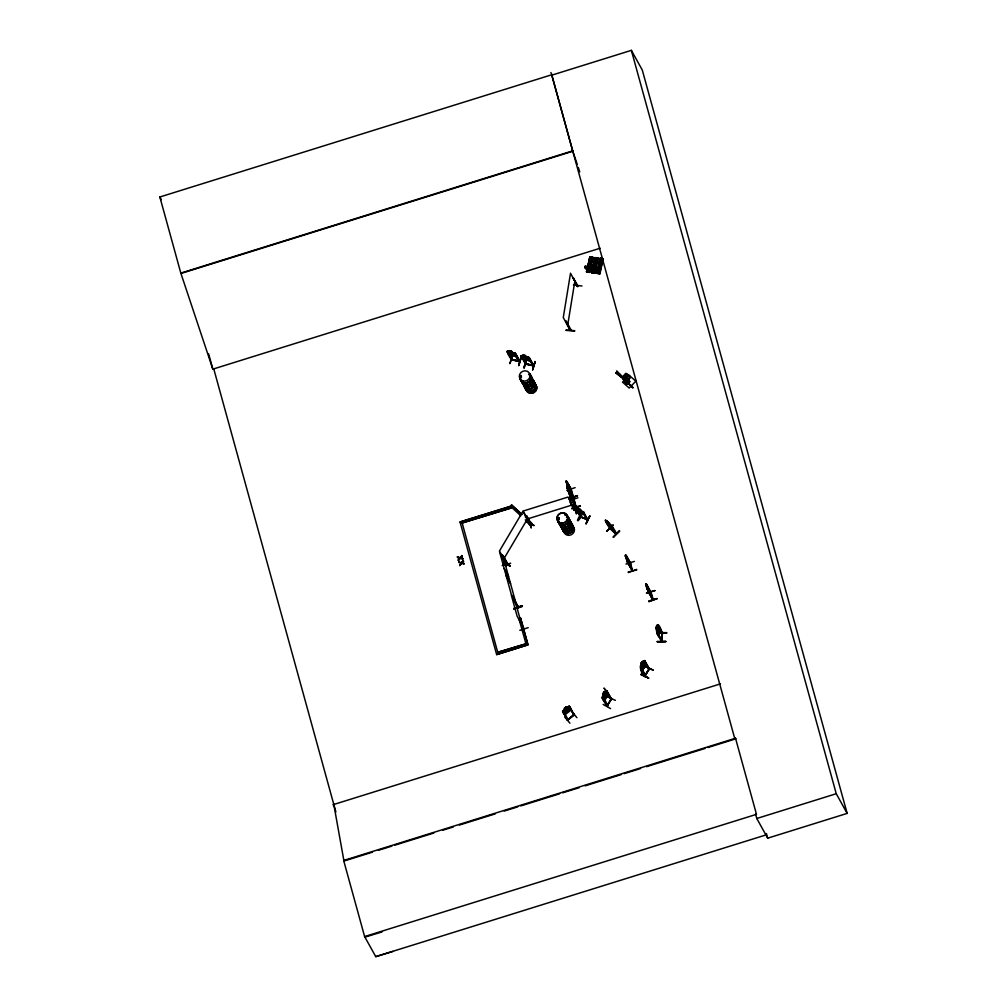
<?xml version="1.0" encoding="UTF-8"?>
<svg xmlns="http://www.w3.org/2000/svg" width="1007" height="1007" viewBox="0 0 1007 1007"><rect width="100%" height="100%" fill="white"/><g stroke="black" fill="none" stroke-linecap="round" stroke-linejoin="round"><path stroke-width="1.5" d="M517.799 607.611L518.303 607.775M518.152 607.41L518.441 608.127L511.317 595.087L517.132 616.208L523.728 628.62M523.514 628.381L524.181 628.809M657.294 641.434L665.967 641.585M570.579 329.276L570.629 330.283L570.428 329.365M577.829 285.887L577.175 286.353M503.928 562.749L510.197 565.833L503.752 563.077M640.93 674.766L648.672 678.101L641.069 674.212M574.091 714.328L567.331 720.093L574.28 714.555M568.2 719.804L563.656 711.685L563.039 712.176L563.656 711.685M573.625 715.159L574.254 714.668M506.42 563.756L506.987 562.888M566.047 330.384L574.657 331.051M566.098 330.044L574.707 330.686M606.944 706.171L611.362 698.707L606.894 706.348L607.662 705.68L603.231 697.851L602.576 698.392C608.945 711.76 609.525 706.247 602.966 697.725M644.631 675.873C658.868 653.128 635.19 692.577 649.326 668.585M649.49 668.95L649.024 669.655L644.404 661.586L644.795 660.919L649.452 669.026M595.628 264.161L594.81 263.293M599.706 265.08L599.53 264.3M599.492 264.665L600.096 263.972M600.147 265.156L600.235 263.922M657.445 633.466L657.219 632.698L661.347 641.132M662.291 633.718L657.861 625.284L662.53 633.076M658.163 625.297L657.798 626.039M661.423 641.232C662.682 640.062 659.27 638.891 656.702 632.874M661.964 632.95L662.392 633.541M661.322 640.376L662.228 633.063M661.511 641.321L662.417 632.811L661.863 641.245M658.049 633L666.76 632.673L659.522 632.572M605.383 520.178L605.874 520.468C621.269 546.046 594.054 506.597 611.387 525.629M610.62 528.574L610.519 528.965M615.302 533.269L616.158 533.521M659.17 631.137L656.476 626.165L656.224 628.909L658.905 633.73M662.228 633.151C657.093 615.994 654.298 629.451 658.15 635.644L658.226 635.555M656.979 630.218L657.206 627.588M657.961 631.943L658.213 629.388M658.729 635.618L658.993 627.348L659.333 629.186M570.591 710.313L570.755 708.827M563.24 710.602L562.573 711.571L564.071 714.24L565.368 714.441L570.717 710.363L570.831 708.777L569.396 706.184L568.477 706.411L563.24 710.665M568.955 489.138L566.135 480.931L571.309 489.528M571.699 499.195L569.509 492.675M569.672 494.273L567.394 487.841M628.141 562.9L627.172 558.482M650.849 591.751C657.546 611.954 647.35 589.322 646.267 585.067L646.406 585.936M520.128 376.996L520.883 377.688L521.211 376.807M528.587 374.642L529.392 374.277M558.256 520.141L558.004 518.882M558.998 519.083L558.747 519.788L557.979 519.26M559.237 519.272L558.457 520.065M561.428 525.868L561.403 525.226L561.176 525.981M566.991 516.641L566.551 517.095L566.79 516.301M623.66 378.884L616.636 370.979L624.088 378.871M570.793 329.566C558.721 306.883 572.266 335.91 570.264 329.075M566.236 322.353L566.349 321.598M577.766 286.554L573.159 277.995L577.905 285.975M570.226 330.233L563.278 317.545L570.516 273.212L577.703 286.643L573.461 278.02M570.289 330.195L566.047 321.573M581.996 286.001L573.449 284.994M567.646 325.412L574.871 281.079M570.768 497.055L569.496 492.675M585.268 266.175L585.709 266.2M584.979 267.27L584.954 266.402M586.842 266.654L587.207 267.472L586.439 266.377M586.552 271.966L589.838 272.381L592.985 257.452L589.712 257.037L590.694 257.163L587.484 272.091L586.54 271.563L587.232 270.354M587.534 272.104L586.565 271.978L589.838 256.911L590.681 257.163M589.875 256.974L586.59 271.978M590.253 257.1L587.295 272.028M587.169 272.054L590.429 257.049M588.101 270.707L587.673 271.966L587.383 271.261L588.541 272.079L588.252 271.374M588.856 272.268L592.682 257.288L588.856 272.268L589.624 272.318M592.066 257.326L589.221 272.305L592.607 257.402M592.38 271.462L590.606 268.756L592.406 271.336L594.306 271.588L593.287 269.121M592.758 268.303L593.564 268.844M595.414 257.792L592.594 272.771L591.65 272.645L594.923 257.578L598.082 258.119L594.86 273.061L593.941 272.935L597.151 258.006L597.831 258.044M591.839 272.62L594.923 257.578M592.632 272.771L595.238 257.754M592.783 271.978L593.236 271.349L593.173 272.293M592.771 272.645L592.481 271.928L593.35 272.054L592.443 272.066M593.639 272.759L593.35 272.054M597.252 257.943L593.979 272.947L594.709 272.998M594.357 272.985L597.491 258.056M594.495 273.01L597.768 257.956L594.684 272.985L591.625 272.242L592.078 272.696M598.221 269.146L595.867 267.661M597.654 273.438L600.613 258.396L597.164 273.375L597.415 271.701M602.903 258.698L600.021 258.258L596.748 273.325L597.478 273.375M597.164 273.375L600.021 258.258M597.352 273.4L600.864 258.509M598.322 272.016L597.969 272.947M597.881 273.174L598.359 272.205M598.75 273.3L598.435 272.721M596.924 273.3L599.945 273.728L599.014 273.602L602.35 258.61L599.014 273.602L600.008 273.74L603.168 258.786M599.392 273.652L602.4 258.661M599.455 273.665L602.79 258.749L599.568 273.677M506.181 564.423L506.924 565.38M518.026 607.12L511.279 594.294L499.636 552.05L506.332 564.713M518.202 606.705L513.734 598.372M568.892 492.259L571.334 497.899L569.068 493.82L567.042 486.066L573.121 497.131L570.73 488.936M572.87 496.25L568.829 488.37M574.015 499.334L573.738 500.013M575.626 506.861L575.463 506.018M627.16 558.495L625.989 556.38L628.444 563.051L628.242 562.321M630.684 563.719L625.775 555.184L630.357 563.844M650.799 592.821L650.472 591.688M648.105 591.373L652.813 599.895L652.41 598.724M564.713 717.085L569.937 723.202M531.016 523.791L526.497 515.622L525.742 515.861L526.585 515.899L530.878 523.879L529.959 523.413M568.225 485.664L569.257 489.289L566.752 482.617L568.59 487.841L567.583 486.041M643.712 660.831C639.596 662.707 638.69 671.405 644.832 676.087M657.03 627.26L657.332 626.216L658.641 630.168L657.835 633.315M506.974 351.38L507.679 351.355L506.974 351.38C510.536 360.896 516.289 363.93 508.006 352.123L507.251 351.959L508.094 351.846M507.654 351.229L515.181 353.167L519.876 361.626L511.606 359.826L507.339 351.682M509.769 355.219L508.409 353.986L509.769 355.219L516.226 356.528L516.629 355.773L513.998 352.702M511.694 351.355L508.988 350.663L509.605 351.77L508.409 351.795L511.216 354.678L514.703 354.754L511.619 351.367L512.261 352.236M512.211 359.361L511.38 359.575M512.387 360.065L512.374 359.449M519.058 360.846C520.115 363.653 512.412 352.45 515.508 353.457L519.952 361.349L511.795 359.524M515.508 353.457L514.665 353.57M525.654 364.194L520.946 355.685L521.676 355.572M519.625 361.324L512.425 359.524M521.248 357.422L518.693 365.554L521.047 357.246M521.966 356.428L521.299 355.975L526.233 364.32M518.743 365.554L521.198 357.397M523.602 355.987L522.923 355.056L525.692 355.559L526.233 356.528M523.728 359.512L522.381 358.278L523.778 359.499L530.16 360.909L530.576 360.154M526.321 359.789L523.841 367.945L526.686 359.839M525.415 363.54L526.346 363.741L525.49 363.905M526.334 364.295L526.183 363.665M533.194 365.39L528.725 357.586L533.924 365.642L525.578 363.829M525.591 364.169L533.836 365.931L529.153 357.472L521.009 355.811M529.481 357.749L528.637 357.875M532.766 365.478L529.455 358.907M526.397 363.829L533.622 365.239L533.773 365.969M535.032 361.551L532.653 369.859L535.208 361.714M532.653 369.859L535.082 361.576M609.789 528.272L616.02 534.012L611.325 525.591M610.846 528.952L605.648 520.757L606.415 521.034M662.505 633.831L657.445 624.743M630.181 385.14L632.874 387.833L624.541 379.438L633.038 387.657L622.515 378.091L624.969 380.457L623.95 379.45M506.383 563.832L506.861 563.001M530.777 523.476L529.392 524.357M529.481 524.647L529.972 523.778M502.455 555.209C511.569 567.797 504.708 564.726 502.455 555.209L507.125 563.127L506.697 563.958L499.409 551.106L522.935 511.317L530.286 524.018M610.959 699.45L610.922 698.694M590.555 263.28L590.467 262.814M594.445 263.62L594.508 264.3M603.306 695.069L602.878 696.542L603.873 698.354L606.378 695.623L606.68 693.622L605.673 691.809L604.766 692.715M641.346 664.834L640.792 666.37L641.799 668.182L644.304 665.451L644.593 663.449L643.599 661.649L642.693 662.543L642.189 661.461L640.742 663.915L641.358 664.922L640.804 663.865M530.248 524.219L523.099 511.078L568.011 497.068L575.186 509.97C574.619 512.022 569.396 500.252 570.742 502.128M510.046 566.11L503.764 563.026M603.143 704.447L610.557 708.613M645.525 675.659C639.206 662.656 638.954 667.842 645.185 676.163M519.939 377.046L521.022 377.65M593.299 271.5L592.871 271.978M574.141 510.058C576.193 510.851 572.467 506.357 569.899 502.09M574.217 509.97L574.984 509.706M576.671 509.101L575.828 509.076L580.976 517.271L578.119 511.72M580.901 517.308L575.5 508.598C581.857 505.036 590.354 525.289 587.371 519.474M579.881 509.265L582.839 512.966L577.88 510.964L576.885 509.152L577.917 509.202M584.337 514.816L578.27 512.475L584.639 514.287M579.906 509.353L577.389 508.233L577.98 509.353M581.668 512.739C570.252 530.236 587.005 513.759 580.158 511.355L578.459 511.405L579.491 510.927C573.172 507.327 583.355 511.443 580.561 511.367L582.889 513.192L582.084 512.865M581.983 512.752L578.131 520.481M582.776 511.883L583.619 511.896L582.776 511.883L587.157 519.788M580.863 517.057L580.12 516.327L588.063 519.801L586.98 519.461M585.998 523.627L589.825 515.911L586.049 523.653M589.875 515.936L586.187 523.816M567.684 720.232L568.124 719.426M574.443 714.882L567.558 720.332L562.661 711.521M530.5 360.04L530.085 360.871L523.804 359.411M525.352 357.435L527.353 357.044L526.233 357.787L528.688 359.298L525.805 357.875L523.955 358.303L525.1 357.535L522.771 356.05L525.516 357.51M625.397 380.017L615.944 372.779L624.768 379.689M618.965 375.246L616.12 372.603M584.224 514.841L584.601 514.162M502.329 556.015L502.72 555.335M525.201 516.78C525.78 514.627 527.769 524.458 529.909 524.71M526.611 521.689L534.113 525.377M529.82 524.773L530.135 524.068M606.453 691.746L607.108 691.192L611.501 699.185C595.804 676.037 609.399 695.522 610.985 699.487M603.231 697.851L602.576 698.392M606.717 691.872L607.108 691.192M607.674 696.957L615.39 700.356M503.777 558.973L527.303 519.184M606.919 696.592C604.88 684.836 600.965 698.581 604.313 691.784M603.394 695.044C599.593 701.237 608.744 686.296 604.729 692.678M604.943 693.043L603.596 695.396M604.603 697.134L605.95 694.843M604.515 700.582L608.052 694.855L606.403 690.588M640.427 666.508L641.421 664.872M642.781 662.581L643.788 660.869M640.742 668.346L641.132 667.679M649.15 669.542L644.656 661.712L645.059 661.045M645.827 666.483L653.329 670.221L645.5 666.735M648.999 668.497L648.86 669.454M589.447 262.814L589.536 263.733L590.417 263.57M594.847 263.343L594.621 264.413L595.502 264.249M506.332 564.826L502.002 556.921L506.873 565.493M506.521 565.493L506.534 564.423M573.235 496.665L566.966 484.77M573.411 496.917L571.107 488.999M573.474 499.17L574.166 499.95M571.07 498.679L575.866 507.176L573.965 499.195M629.954 562.863L632.295 570.893L627.499 562.397M630.13 563.051L625.435 555.222M650.635 592.154L652.674 599.757M650.635 592.544L645.89 583.682L650.874 592.859M584.777 267.258L587.295 270.782L589.208 270.921L587.685 267.51M589.875 267.925L590.215 268.705M594.281 271.701L593.614 268.882M594.835 268.844L595.275 267.547M598.586 269.8L597.415 268.705M607.12 706.045L611.513 698.984M521.412 377.512L519.977 377.411M564.713 709.507L563.794 710.627L564.801 712.44L568.477 710.627L569.194 708.953L568.187 707.153L566.878 707.732L566.337 706.763M526.409 521.978L533.937 525.679M506.571 563.58L506.697 563.114M645.235 675.407L640.88 667.54M460.275 558.319L458.386 560.333L460.186 558.155L462.83 558.948L460.186 558.155M461.609 563.303L459.809 565.481L461.609 563.303L464.252 564.084L461.961 562.85L463.434 561.302L461.961 562.85M457.556 557.475L459.708 558.13L457.392 556.871L460.073 557.677L461.936 555.688M463.258 560.672C458.802 566.576 463.799 558.545 463.535 561.465M458.386 560.333L459.62 557.954M460.551 557.714L462.024 556.166L460.551 557.714L462.666 558.344L460.64 557.878M459.708 565.317L461.03 563.102L459.809 565.481M615.982 372.728L618.348 374.428M625.083 378.657L622.855 376.593L625.913 373.433C635.769 377.738 625.02 381.729 625.334 378.733M622.968 376.807L625.913 373.433M624.139 376.882L625.083 375.926L626.455 377.134L625.913 378.796L624.139 376.882L624.529 377.587L625.083 375.926M628.708 375.901L627.437 377.21L625.674 375.309L626.606 374.34L626.983 375.032M626.052 376.001L627.323 374.68M623.434 378.997L627.99 381.452L623.597 378.821C628.456 386.537 619.595 375.724 625.775 379.324M625.523 378.091L626.455 377.134M627.437 377.21L627.978 375.548L628.368 376.24M624.315 379.803L623.673 378.582M629.136 375.284L635.845 381.187L629.237 388.035L622.515 382.131L624.39 380.142M625.951 382.584L627.134 384.108L624.63 379.727M625.171 378.909C629.891 380.419 626.153 384.41 630.13 377.147M519.146 361.135L514.753 353.293M615.466 533.634C601.368 509.68 627.437 547.783 610.192 528.109M613.011 525.125L606.642 531.293M613.137 525.314L606.629 531.281L613.062 525.239M619.62 531.13L613.15 537.121L619.595 531.104M613.439 537.386L619.229 530.714M526.371 645.336L518.957 618.688L520.594 618.172L528.008 644.832L496.665 654.613L460.035 521.966L510.448 506.244L511.657 505.023L521.827 514.275M511.657 505.023L510.587 506.483L460.035 521.966M531.998 523.527C528.008 525.805 535.598 525.314 528.612 520.443M606.39 521.223L607.196 521.651M606.755 522.834L607.938 524.383L606.881 522.822M607.385 523.036L611.262 526.548L609.197 523.476M518.429 608.09L514.073 600.222M564.814 709.469L564.121 708.462L566.4 706.662L566.928 707.631M569.194 707.304C569.307 705.416 574.305 716.229 573.487 715.222M571.674 711.395L576.923 717.689M627.134 384.108L624.34 381.389L625.083 381.502M519.713 361.337L512.336 359.814M525.503 363.565L521.299 355.975M526.195 364.068L533.685 365.642M605.786 691.003L606.516 690.538L605.862 691.041M573.977 714.378L574.342 715.02L569.824 706.801M574.053 509.63L574.254 510.259M531.041 527.706L528.939 519.939M580.158 516.39L580.246 517.019M661.586 640.49L657.219 632.698M590.19 266.88L590.077 267.95M598.611 269.687L599.366 272.381M610.154 528.348L616.208 533.71M615.73 533.295L611.325 525.427M566.186 481.409L570.755 497.068M566.84 481.346L571.309 489.264M568.338 485.286L570.063 491.378M567.419 485.764L566.84 484.48M567.885 487.451L567.633 485.525M566.79 490.422L575.135 487.627M568.955 491.529L573.625 499.459M568.93 491.454L570.642 497.496L575.803 507.087M569.584 491.391L573.763 499.95M569.786 491.303L566.979 486.192M570.163 495.822L575.614 506.483M569.182 498.855L577.477 495.784L569.169 498.83M569.534 500.466L577.942 497.798M572.807 501.423L570.415 493.543L572.895 501.398M573.94 505.715L576.268 513.784M571.926 508.913L580.322 506.206M530.022 523.376L530.601 523.187M502.002 556.921L502.493 557.538M502.153 565.582L510.65 563.228M514.099 608.857L522.306 605.648M513.885 608.253L522.381 605.736L514.086 608.832M522.369 606.415L513.935 608.996L522.281 606.239M523.917 628.217L523.816 628.947M519.813 630.306L528.222 627.651M335.885 811.994L213.736 368.776L212.804 369.053L180.819 273.086L159.849 196.994L551.71 74.77L734.909 739.113L707.946 747.521M551.912 75.135L631.364 50.35L642.277 70.024L847.151 813.392L767.699 838.176L756.798 818.502L755.552 814.008M180.819 273.086L572.681 150.861L577.288 164.456M181.021 273.451L572.882 151.226M600.172 248.225L212.842 369.154L208.663 353.986M566.979 486.582L567.709 489.629M567.457 487.98L567.029 487.35L568.804 492.486M511.015 508.032L462.1 522.998L511.015 508.032L510.448 506.244L520.757 515.735M568.275 490.925L569.182 493.858M527.454 518.945L572.366 504.935M625.397 555.159L627.512 562.46L632.56 570.717L630.332 562.749M625.36 555.952L626.216 558.558L625.36 555.952L626.027 557.009M625.989 556.896L625.75 556.065L628.204 562.85L627.713 562.221M627.651 558.998L626.895 557.236L629.048 565.04M627.071 561.201L627.6 562.435M625.951 564.058L634.372 561.403M628.141 572.001L636.764 569.949M520.732 618.424L518.957 618.688M648.13 591.436L646.016 584.136L646.544 586.024M646.582 584.098L651.164 592.582M645.965 584.929L646.683 587.534M646.582 587.509L652.989 599.329M647.589 590.215L646.632 586.376L648.307 590.606L647.3 588.793M646.469 593.035L654.953 590.517M648.017 591.399L649.817 594.017M649.767 594.143L647.413 586.25L649.477 594.067M648.873 601.607L657.181 598.586L648.86 601.582M657.168 598.536L648.659 601.003M524.471 644.266L497.748 652.309L525.956 643.8M528.008 644.832L496.665 654.613M332.889 804.757L720.257 683.929M392.831 951.439L375.749 956.65L364.622 936.573L343.651 860.482L735.513 738.244L735.827 738.823M343.651 860.482L343.966 861.048L372.426 852.174M378.418 850.311L391.899 846.107M394.895 845.163L433.841 833.016M442.828 830.221L453.314 826.948M459.305 825.073L495.255 813.87M504.243 811.063L517.724 806.859M520.72 805.927L559.665 793.768M562.661 792.836L579.138 787.701M585.13 785.838L621.08 774.622M624.076 773.678L640.553 768.542M646.532 766.679L704.95 748.453M364.622 936.573L756.484 814.336L735.513 738.244M756.798 818.502L836.251 793.717L847.151 813.392M375.749 956.65L766.113 834.891M364.937 937.139L382.018 931.941M592.166 257.263L592.972 257.452M600.625 258.434L600.31 258.434M589.385 272.331L586.54 271.563M591.638 272.645L594.659 272.96M568.54 706.473L569.396 706.184M611.249 698.858L606.415 690.487M558.281 518.718L559.288 519.096M574.443 505.715L576.709 513.62M585.344 267.107L584.84 267.849M590.429 267.786L589.75 268.177L590.58 268.882M595.439 267.522L594.86 269.007L597.466 272.129L599.392 272.268M629.665 381.389L628.821 382.27L629.665 381.389L627.688 377.826M576.168 508.497L578.32 512.462M597.126 258.006L598.07 258.119M659.396 632.862L666.71 633.139M657.017 627.134L656.577 626.178M661.964 640.666L656.841 631.502L656.854 629.879M656.69 631.653L656.791 632.962M558.47 520.153L557.777 519.738M524.232 367.996L526.636 359.6M641.547 670.31L642.592 670.335M604.565 700.557L603.495 700.469L604.666 700.507M594.117 261.694L596.924 262.009M599.203 262.374L602.01 262.676M596.673 263.419L593.828 263.041M598.913 263.721L601.758 264.086M593.501 264.564L596.308 264.866M601.443 265.609L598.599 265.231M587.358 271.399L588.226 271.512M596.723 272.91L599.757 273.627M575.752 505.917L576.155 506.974L573.852 499.044M590.782 266.981L591.826 267.346M585.684 266.314L586.414 266.49M619.393 373.71L624.227 378.884M462.062 563.014L463.988 563.316M461.483 562.812L458.802 562.019L461.13 563.265M580.447 516.629L575.954 508.812M564.071 714.24L565.418 714.517M587.232 267.358L588.529 268.214L589.183 271.034M625.611 379.501L623.497 378.758L624.491 379.777M512.752 355.32L509.882 363.64L512.55 355.27M573.814 500.051L568.879 490.975M627.311 383.931L624.504 381.212M526.132 356.629L528.675 359.058L525.176 358.983L523.376 357.913L522.381 356.1L523.577 356.075L522.948 354.968M587.975 519.725L579.944 516.629M591.524 267.056L592.305 268.152M527.958 357.032L529.128 357.561M503.903 562.523L510.272 565.745M645.89 662.971L645.915 664.708M642.189 661.461L640.742 663.915M641.119 674.363L648.672 678.101M602.501 696.668L602.048 697.864M602.098 697.838L603.621 700.482M580.045 516.704L587.849 520.027L583.166 511.581M623.157 378.254L623.837 378.708M561.478 526.258L561.277 525.616M618.185 374.604L623.811 379.047M519.008 361.513L518.869 361.161M626.027 373.635L630.244 377.348M625.674 375.309L627.046 376.517M625.46 376.618L626.845 377.826M622.855 376.593L627.071 380.306M605.799 521.173L611.828 526.623M608.001 524.307L612.608 528.499M607.888 524.383L612.671 528.574M511.795 505.275L521.966 514.527M527.618 519.662L532.137 523.766M525.276 519.839L530.928 524.974M594.885 268.894L597.491 272.016M521.563 376.958L520.342 376.555A5.526 5.111 -29 0 0 520.166 377.927M623.069 378.468L623.648 379.224M550.854 72.554L552.289 75.16M599.807 272.016L597.038 271.399M591.826 261.329L589.019 261.027M591.537 262.676L588.73 262.374M591.222 264.186L588.415 263.884M589.636 270.669L586.854 270.052M627.688 378.645L629.665 382.207M626.845 378.708L628.821 382.27M523.514 358.769L526.51 364.031M646.557 587.232L647.224 588.503M609.122 523.539L606.655 520.682L607.208 521.815M608.291 522.406L607.271 521.626M626.064 555.096L630.533 563.014M626.115 557.362L627.776 561.604L626.782 559.791M626.039 558.23L632.056 570.189M509.542 354.464L512.45 360.015M656.539 626.908L656.388 628.557M566.236 480.893L571.422 489.83M583.645 512.928L587.27 519.474M566.903 483.612L568.225 485.638M566.928 487.375L567.608 488.445M567.784 488.76L569.446 492.989M568.452 491.189L571.775 499.132L571.284 498.515M568.968 498.251L577.389 495.595M571.712 508.308L580.133 505.652M645.751 662.996L644.316 660.428L649.263 668.623M642 662.14L641.132 663.613M604.087 692.312L603.218 693.785M602.878 694.024L605.522 698.896M502.203 557.639L506.584 565.582M504.18 568.54L508.548 576.407M506.181 575.803L510.549 583.67M518.164 606.629L518.001 606.013M513.671 599.958L518.152 608.228M461.81 521.702L498.163 653.858M457.392 556.871L457.644 557.639M458.21 559.703L458.298 560.169M458.802 562.019L458.965 562.623M159.849 196.994L161.321 199.638M589.422 263.62L589.573 262.701L590.606 263.167M570.881 496.476L572.001 499.346M578.27 167.401L579.73 171.819M636.562 569.383L628.355 572.605M566.236 482.177L567.017 484.795M528.851 519.776L531.18 527.844M631.364 50.35L836.251 793.717M766.44 833.62L767.699 838.176M551.71 74.77L572.681 150.861M654.991 590.618L646.532 593.148M648.521 591.147L648.722 591.852M510.448 506.244L510.876 507.78M520.594 618.172L527.882 644.581M504.003 559.917L515.647 602.173M515.672 602.954L521.5 624.076M461.848 555.524L462.112 556.33M462.578 558.18L462.83 558.948M333.808 804.467L343.966 861.048M568.401 519.348A5.501 5.085 -29 0 1 570.541 525.906A5.501 5.085 -29 0 1 563.769 528.952A5.501 5.085 -29 0 1 560.458 522.935A5.501 5.085 -29 0 0 563.857 529.09A5.501 5.085 -29 0 0 570.617 526.044A5.501 5.085 -29 0 0 568.477 519.499M566.261 515.483A5.513 5.098 -29 0 1 568.187 522.457A5.513 5.098 -29 0 1 560.773 524.773A5.513 5.098 -29 0 1 558.847 517.799M564.914 514.829A5.601 5.173 -29 0 1 568.603 521.513A5.601 5.173 -29 0 1 561.088 524.899A5.601 5.173 -29 0 1 558.709 517.636M564.851 514.715A5.601 5.173 -29 0 1 568.54 521.399A5.601 5.173 -29 0 1 561.025 524.798A5.601 5.173 -29 0 1 558.646 517.522M567.47 517.648A5.513 5.098 -29 0 1 567.394 526.636A5.513 5.098 -29 0 1 559.313 522.595M566.06 515.118A5.513 5.098 -29 0 1 568.212 521.676A5.513 5.098 -29 0 1 561.428 524.735A5.513 5.098 -29 0 1 558.105 518.706M567.445 517.447A5.601 5.173 -29 0 1 567.369 526.573A5.601 5.173 -29 0 1 559.149 522.482M567.268 517.283A5.513 5.098 -29 0 1 567.193 526.271A5.513 5.098 -29 0 1 559.112 522.23M572.026 524.597A5.526 5.111 -29 0 1 570.189 533.169A5.526 5.111 -29 0 1 562.724 528.788M570.604 522.067A5.513 5.098 -29 0 1 569.421 530.286A5.513 5.098 -29 0 1 561.503 527.58M571.951 524.307A5.601 5.173 -29 0 1 570.088 532.993A5.601 5.173 -29 0 1 562.523 528.549M572.001 524.408A5.601 5.173 -29 0 1 570.151 533.106A5.601 5.173 -29 0 1 562.586 528.662M570.805 522.432A5.513 5.098 -29 0 1 568.98 530.991A5.513 5.098 -29 0 1 561.541 526.611M570.805 522.243A5.601 5.173 -29 0 1 568.942 530.941A5.601 5.173 -29 0 1 561.377 526.497M568.59 519.688A5.501 5.085 -29 0 1 568.514 528.65A5.501 5.085 -29 0 1 560.446 524.622M571.812 524.232A5.513 5.098 -29 0 1 570.617 532.464A5.513 5.098 -29 0 1 562.712 529.758M572.945 526.309A5.501 5.085 -29 0 1 571.12 534.843A5.501 5.085 -29 0 1 563.693 530.488M529.657 374.088A5.526 5.111 -29 0 1 528.474 382.333A5.526 5.111 -29 0 1 520.543 379.614M520.367 378.28A5.526 5.111 -29 0 1 521.11 375.649M520.392 379.513A5.601 5.173 -29 0 0 528.436 382.27A5.601 5.173 -29 0 0 529.644 373.912A5.601 5.173 -29 0 1 528.373 382.157A5.601 5.173 -29 0 1 520.342 379.4M520.984 375.485A5.601 5.173 -29 0 0 520.216 378.166A5.601 5.173 -29 0 1 520.355 376.681M529.745 375.498A5.526 5.111 -29 0 1 529.669 384.498A5.526 5.111 -29 0 1 521.576 380.457M530.676 377.222A5.488 5.073 -29 0 1 530.601 386.172A5.488 5.073 -29 0 1 522.545 382.144M529.455 373.723A5.526 5.111 -29 0 1 528.272 381.968A5.526 5.111 -29 0 1 520.342 379.261M529.657 375.196A5.601 5.173 -29 0 1 529.581 384.322A5.601 5.173 -29 0 1 521.425 380.331A5.601 5.173 -29 0 0 529.581 384.322A5.601 5.173 -29 0 0 529.72 375.309M530.664 375.901A5.526 5.111 -29 0 1 528.826 384.473A5.526 5.111 -29 0 1 521.374 380.092M533.181 381.691A5.526 5.111 -29 0 1 533.106 390.691A5.526 5.111 -29 0 1 524.999 386.65M534.1 383.415A5.488 5.073 -29 0 1 534.025 392.352A5.488 5.073 -29 0 1 525.969 388.337M531.772 379.148A5.526 5.111 -29 0 1 531.696 388.161A5.526 5.111 -29 0 1 523.59 384.108M533.081 381.389A5.601 5.173 -29 0 1 533.005 390.515A5.601 5.173 -29 0 1 524.798 386.411M533.144 381.502A5.601 5.173 -29 0 1 533.068 390.628A5.601 5.173 -29 0 1 524.861 386.524M532.98 381.326A5.526 5.111 -29 0 1 532.904 390.326A5.526 5.111 -29 0 1 524.798 386.285M531.973 379.513A5.526 5.111 -29 0 1 531.897 388.513A5.526 5.111 -29 0 1 523.791 384.473M530.626 378.871A5.601 5.173 -29 0 1 534.566 384.649A5.601 5.173 -29 0 1 528.625 389.319A5.601 5.173 -29 0 1 523.653 384.347M530.853 377.549A5.488 5.073 -29 0 1 530.777 386.487A5.488 5.073 -29 0 1 522.721 382.471M534.188 383.503A5.526 5.111 -29 0 1 534.113 392.503A5.526 5.111 -29 0 1 526.006 388.45M657.269 641.749L665.992 641.484L657.281 641.811M643.549 662.027L643.221 664.658L644.807 664.205L643.032 665.388L642.302 668.447L642.63 665.677L641.094 666.118L642.818 664.922L643.549 662.027M569.282 709.633L566.79 710.3L565.355 712.792L566.224 710.464L564.159 710.489L566.589 709.847L567.961 707.48L567.155 709.708L569.282 709.633M514.728 354.993L511.833 353.57L509.983 353.998L511.128 353.23L508.812 351.758L511.556 353.13L513.394 352.752L512.273 353.482L514.615 354.917M647.853 589.183L646.494 585.369L648.961 592.053L647.853 589.183M642.869 662.87L641.522 665.149L642.529 666.961L643.876 664.67L642.869 662.87M645.89 664.645L642.491 670.385L645.965 664.683M566.047 707.216L564.864 708.626L566.047 707.216M567.054 708.047L564.927 709.734L565.934 711.534L568.049 709.859L567.054 708.047M567.671 483.486L568.426 485.286L567.671 483.486M592.355 258.799L589.523 258.421L592.393 258.875M597.453 259.479L594.608 259.101L597.453 259.479M602.538 260.146L599.694 259.768L602.538 260.146M592.154 259.819L589.309 259.441L592.154 259.819M597.239 260.486L594.394 260.108L597.277 260.561M602.324 261.165L599.492 260.788L602.362 261.228M511.254 351.43L509.618 351.065L511.254 351.43M512.336 352.651L509.781 352.098L510.788 353.91L513.343 354.464L512.336 352.651M525.226 355.723L523.577 355.37L525.226 355.723M526.309 356.956L523.753 356.402L524.748 358.202L527.303 358.756L526.309 356.956M579.503 509.341L577.968 508.711L579.503 509.341M580.561 510.637L578.169 509.668L579.163 511.48L581.555 512.45L580.561 510.637M609.26 523.829L607.385 522.13L610.255 525.641L609.26 523.829M560.874 523.023A5.501 5.085 -29 0 0 567.545 516.314A5.501 5.085 -29 0 0 558.52 514.501A5.501 5.085 -29 0 0 560.874 523.023M560.975 523.212A5.501 5.085 -29 0 0 567.646 516.503A5.501 5.085 -29 0 0 558.621 514.678A5.501 5.085 -29 0 0 560.975 523.212M523.25 381.049A5.488 5.073 -29 0 0 529.909 374.352A5.488 5.073 -29 0 0 520.909 372.54A5.488 5.073 -29 0 0 523.25 381.049"/></g></svg>
